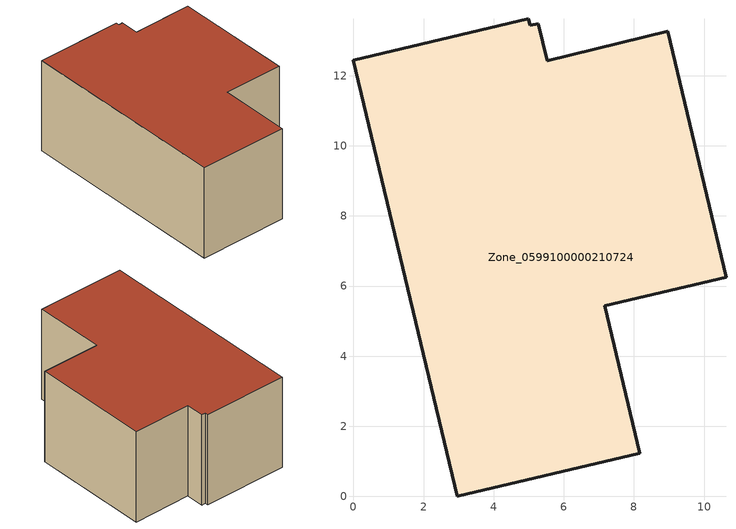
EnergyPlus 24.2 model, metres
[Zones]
Zone_0599100000210724
 floor ground (C_G): 10.62,6.26 7.17,5.44 8.17,1.23 2.96,0 0,12.45 4.99,13.63 5.04,13.44 5.27,13.49 5.52,12.42 8.96,13.26 z0
 wall outside (C_F): 4.99,13.63 0,12.45 2.96,0 8.17,1.23 7.17,5.44 10.62,6.26 8.96,13.26 5.52,12.42 5.27,13.49 5.04,13.44 4.99,13.63 z0:5.7
 roof outside (C_R): 5.27,13.49 5.04,13.44 4.99,13.63 0,12.45 2.96,0 8.17,1.23 7.17,5.44 10.62,6.26 8.96,13.26 5.52,12.42 z5.7
[BUILDING]
Pand.0599100000210724: North Axis=0; Terrain=City; Loads Convergence Tolerance Value=0.04; Temperature Convergence Tolerance Value=0.4; Solar Distribution=FullExterior; Maximum Number of Warmup Days=25; Minimum Number of Warmup Days=1
[Site:Location]
Rotterdam.The.Hague.AP_ZH_NLD Design_Conditions: Latitude=51.96; Longitude=4.45; Time Zone=1; Elevation=-4.5
[SITE:GROUNDTEMPERATURE:BUILDINGSURFACE]
18, 18, 18, 18, 18, 18, 18, 18, 18, 18, 18, 18
[MATERIAL] Thermal Absorptance=0.9; Solar Absorptance=0.7; Visible Absorptance=0.7
Name | Roughness | Thickness | Conductivity | Density | Specific Heat
G.TC.1975-1991 | MediumSmooth | 0.15 | 0.288461 | 540 | 1210
F.TC.1975-1991 | Rough | 0.3 | 0.230769 | 1920 | 840
R.TC.1975-1991 | MediumRough | 0.2 | 0.153846 | 1500 | 1000
[CONSTRUCTION]
C_G: G.TC.1975-1991
C_F: F.TC.1975-1991
C_R: R.TC.1975-1991
[ZONE]
Zone_0599100000210724: Type=1; Multiplier=1; Ceiling Height=Autocalculate; Volume=Autocalculate; Floor Area=autocalculate; Part of Total Floor Area=Yes
[ZONEINFILTRATION:DESIGNFLOWRATE]
Infil_Zone_0599100000210724: Zone or ZoneList or Space or SpaceList=Zone_0599100000210724; Schedule=AlwaysOn; Design Flow Rate Calculation Method=Flow/Area; Flow Rate per Floor Area=0.003; Constant Term Coefficient=1; Temperature Term Coefficient=0; Velocity Term Coefficient=0; Velocity Squared Term Coefficient=0
[HVACTEMPLATE:ZONE:IDEALLOADSAIRSYSTEM]
Zone_0599100000210724: Maximum Heating Supply Air Temperature=50; Minimum Cooling Supply Air Temperature=13; Maximum Heating Supply Air Humidity Ratio=0.0156; Minimum Cooling Supply Air Humidity Ratio=0.0077; Heating Limit=NoLimit; Cooling Limit=NoLimit; Dehumidification Control Type=ConstantSensibleHeatRatio; Cooling Sensible Heat Ratio=0.7; Dehumidification Setpoint=60; Humidification Control Type=None; Humidification Setpoint=30; Outdoor Air Method=None; Outdoor Air Flow Rate per Person=0.00944; Outdoor Air Flow Rate per Zone Floor Area=0; Outdoor Air Flow Rate per Zone=0; Demand Controlled Ventilation Type=None; Outdoor Air Economizer Type=NoEconomizer; Heat Recovery Type=None; Sensible Heat Recovery Effectiveness=0.7; Latent Heat Recovery Effectiveness=0.65
[ZONECONTROL:THERMOSTAT]
ThermostatControl_Zone_0599100000210724: Zone or ZoneList=Zone_0599100000210724; Control Type Schedule=DualSetpointControlType; Control 1=Thermostat_Zone_0599100000210724; Temperature Difference Between Cutout And Setpoint=0
[THERMOSTATSETPOINT:DUALSETPOINT]
Thermostat_Zone_0599100000210724: Heating Setpoint Temperature Schedule=HeatingSetpoint_Zone_0599100000210724; Cooling Setpoint Temperature Schedule=CoolingSetpoint_Zone_0599100000210724
[SCHEDULE:COMPACT]
HeatingSetpoint_Zone_0599100000210724: Through: 12/31, For: AllDays, Until: 24:00, 21
CoolingSetpoint_Zone_0599100000210724: Through: 12/31, For: AllDays, Until: 24:00, 24
DualSetpointControlType: Through: 12/31, For: AllDays, Until: 24:00, 4
AlwaysOn: Through: 12/31, For: AllDays, Until: 24:00, 1
